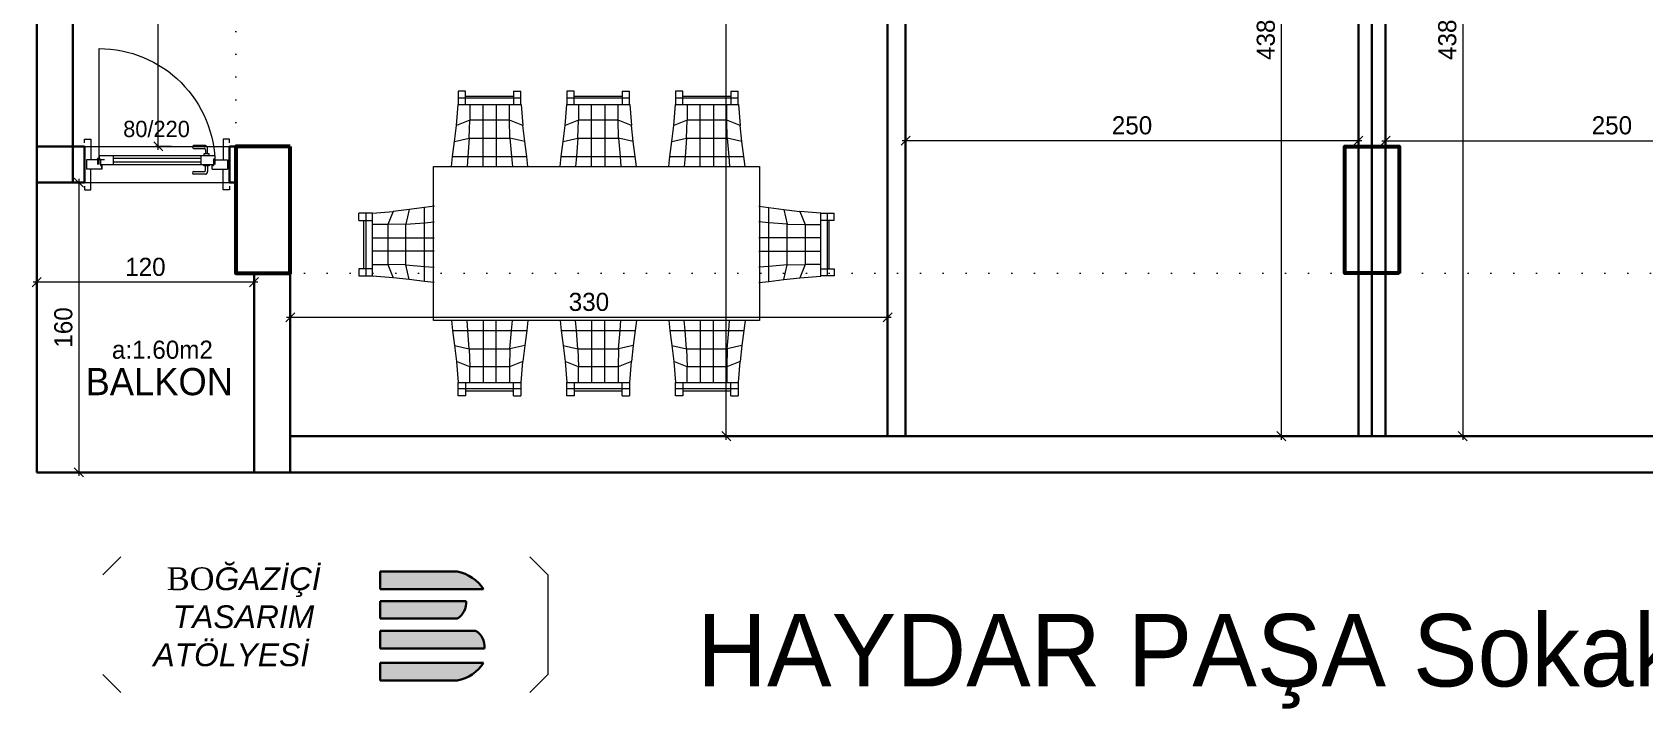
# Model space of a CAD drawing. Header units: centimetres. Extents: x 562865 to 1310255, y -148070 to 32737.
# Drawn here: x 591684 to 592574, y -18268 to -17895 of the extents above; entities that cross this region are included whole.
import ezdxf
from ezdxf.enums import TextEntityAlignment as Align

# ---------------------------------------------------------------- set-up
doc = ezdxf.new("R2010")
doc.units = ezdxf.units.CM
doc.header["$LTSCALE"] = 2.5
doc.linetypes.add('DOT', pattern=[0.25, 0, -0.25])
doc.layers.get('0').update_dxf_attribs({"color": 86})
for name, color, linetype, lineweight in [('_grns-03_Arka', 33, 'Continuous', 0), ('ADAKENARI', 18, 'Continuous', 5), ('DUVAR', 4, 'Continuous', 30), ('duvar-kesim', 7, 'Continuous', 0), ('iç ölçü', 106, 'Continuous', 18), ('kapi', 9, 'Continuous', 0), ('kolon', 1, 'Continuous', 53), ('Z_YOL_ADI', 7, 'Continuous', 0)]:
    doc.layers.add(name, color=color, linetype=linetype, lineweight=lineweight)
for name, color, linetype in [('alan', 7, 'Continuous'), ('kapi-yazi', 7, 'Continuous'), ('mahal', 7, 'Continuous')]:
    doc.layers.add(name, color=color, linetype=linetype)
doc.styles.add('autodim', font='times.ttf')
doc.styles.add('PINAR', font='comic.ttf')
doc.dimstyles.new('TEMİZ ÖLÇÜ', dxfattribs={"dimtxt": 10, "dimasz": 5, "dimexe": 1.8, "dimexo": 0.625, "dimgap": 3, "dimtad": 1, "dimdec": 0, "dimrnd": 0.5, "dimzin": 1, "dimdsep": 46, "dimtxsty": 'PINAR', "dimblk": 'OBLIQUE', "dimcen": 0.9, "dimdle": 2, "dimclrd": 256, "dimclre": 256, "dimclrt": 7, "dimadec": 0, "dimazin": 0, "dimtfac": 1, "dimtdec": 0, "dimtofl": 0, "dimtmove": 2, "dimatfit": 2, "dimfxl": 10, "dimfxlon": 1, "dimlwd": -1, "dimlwe": -1, "dimarcsym": 0})

# ---------------------------------------------------------------- blocks, each defined once
blk = doc.blocks.new('_Oblique')
at = {"color": 0, "linetype": 'ByBlock', "lineweight": -2}
blk.add_line((-0.5, -0.5), (0.5, 0.5), dxfattribs=at)
blk = doc.blocks.new('*D741')
at = {"layer": 'Defpoints', "color": 0}
for p in [(592480.17, -17679.97), (592473.71, -18117.68), (592480.17, -18117.68)]:
    blk.add_point(p, dxfattribs=at)
at = {"layer": 'iç ölçü'}
for p, q in [((592479.55, -17679.97), (592471.91, -17679.97)), ((592473.71, -17677.97), (592473.71, -18119.68)), ((592479.55, -18117.68), (592471.91, -18117.68))]:
    blk.add_line(p, q, dxfattribs=at)
at = {"layer": 'iç ölçü', "linetype": 'ByBlock', "xscale": 5, "yscale": 5, "zscale": 5}
for p, rotation in [((592473.71, -17679.97), 90), ((592473.71, -18117.68), 270)]:
    blk.add_blockref('_Oblique', p, dxfattribs=dict(at, rotation=rotation))
at = {"layer": 'iç ölçü', "color": 7, "insert": (592465.25, -17898.82), "char_height": 10, "attachment_point": 5, "rotation": 90, "style": 'PINAR'}
blk.add_mtext('438', dxfattribs=at)
blk = doc.blocks.new('*D742')
at = {"layer": 'Defpoints', "color": 0}
for p in [(592431.11, -17934.15), (592681.11, -17934.15), (592681.11, -17954.58)]:
    blk.add_point(p, dxfattribs=at)
at = {"layer": 'iç ölçü'}
for p, q in [((592431.11, -17944.58), (592431.11, -17956.38)), ((592681.11, -17944.58), (592681.11, -17956.38)), ((592429.11, -17954.58), (592683.11, -17954.58))]:
    blk.add_line(p, q, dxfattribs=at)
at = {"layer": 'iç ölçü', "linetype": 'ByBlock', "xscale": 5, "yscale": 5, "zscale": 5, "rotation": 180}
blk.add_blockref('_Oblique', (592431.11, -17954.58), dxfattribs=at)
at = {"layer": 'iç ölçü', "linetype": 'ByBlock', "xscale": 5, "yscale": 5, "zscale": 5}
blk.add_blockref('_Oblique', (592681.11, -17954.58), dxfattribs=at)
at = {"layer": 'iç ölçü', "color": 7, "insert": (592556.11, -17946.11), "char_height": 10, "attachment_point": 5, "style": 'PINAR'}
blk.add_mtext('250', dxfattribs=at)
blk = doc.blocks.new('*D716')
at = {"layer": 'Defpoints', "color": 0}
for p in [(592156.11, -18052.02), (591826.28, -18067.98), (592156.11, -18067.98)]:
    blk.add_point(p, dxfattribs=at)
at = {"layer": 'iç ölçü'}
for p, q in [((591824.28, -18052.02), (592158.11, -18052.02)), ((591826.28, -18062.02), (591826.28, -18050.22)), ((592156.11, -18062.02), (592156.11, -18050.22))]:
    blk.add_line(p, q, dxfattribs=at)
at = {"layer": 'iç ölçü', "linetype": 'ByBlock', "xscale": 5, "yscale": 5, "zscale": 5, "rotation": 180}
blk.add_blockref('_Oblique', (591826.28, -18052.02), dxfattribs=at)
at = {"layer": 'iç ölçü', "linetype": 'ByBlock', "xscale": 5, "yscale": 5, "zscale": 5}
blk.add_blockref('_Oblique', (592156.11, -18052.02), dxfattribs=at)
at = {"layer": 'iç ölçü', "color": 7, "insert": (591991.2, -18043.61), "char_height": 10, "attachment_point": 5, "style": 'PINAR'}
blk.add_mtext('330', dxfattribs=at)
blk = doc.blocks.new('*D718')
at = {"layer": 'Defpoints', "color": 0}
for p in [(592067.05, -17569.97), (592068.13, -17569.97), (592066.41, -18117.68)]:
    blk.add_point(p, dxfattribs=at)
at = {"layer": 'iç ölçü'}
for p, q in [((592067.05, -17567.97), (592067.05, -17828.98)), ((592067.51, -17569.97), (592065.25, -17569.97)), ((592067.05, -18119.68), (592067.05, -17858.66)), ((592067.04, -18117.68), (592068.85, -18117.68))]:
    blk.add_line(p, q, dxfattribs=at)
at = {"layer": 'iç ölçü', "linetype": 'ByBlock', "xscale": 5, "yscale": 5, "zscale": 5}
for p, rotation in [((592067.05, -17569.97), 90), ((592067.05, -18117.68), 270)]:
    blk.add_blockref('_Oblique', p, dxfattribs=dict(at, rotation=rotation))
at = {"layer": 'iç ölçü', "color": 7, "insert": (592065.54, -17843.82), "char_height": 10, "attachment_point": 5, "rotation": 90, "style": 'PINAR'}
blk.add_mtext('548', dxfattribs=at)
blk = doc.blocks.new('*D719')
at = {"layer": 'Defpoints', "color": 0}
for p in [(591753.41, -17569.97), (591761.28, -17569.97), (591761.28, -17957.68)]:
    blk.add_point(p, dxfattribs=at)
at = {"layer": 'iç ölçü'}
for p, q in [((591753.41, -17959.68), (591753.41, -17567.97)), ((591760.66, -17569.97), (591751.61, -17569.97)), ((591760.66, -17957.68), (591751.61, -17957.68))]:
    blk.add_line(p, q, dxfattribs=at)
at = {"layer": 'iç ölçü', "linetype": 'ByBlock', "xscale": 5, "yscale": 5, "zscale": 5}
for p, rotation in [((591753.41, -17569.97), 90), ((591753.41, -17957.68), 270)]:
    blk.add_blockref('_Oblique', p, dxfattribs=dict(at, rotation=rotation))
at = {"layer": 'iç ölçü', "color": 7, "insert": (591745.06, -17763.82), "char_height": 10, "attachment_point": 5, "rotation": 90, "style": 'PINAR'}
blk.add_mtext('388', dxfattribs=at)
blk = doc.blocks.new('*D720')
at = {"layer": 'Defpoints', "color": 0}
for p in [(592367.04, -17679.97), (592367.04, -18117.68), (592373.5, -18117.68)]:
    blk.add_point(p, dxfattribs=at)
at = {"layer": 'iç ölçü'}
for p, q in [((592367.67, -17679.97), (592375.3, -17679.97)), ((592373.5, -17677.97), (592373.5, -18119.68)), ((592367.67, -18117.68), (592375.3, -18117.68))]:
    blk.add_line(p, q, dxfattribs=at)
at = {"layer": 'iç ölçü', "linetype": 'ByBlock', "xscale": 5, "yscale": 5, "zscale": 5}
for p, rotation in [((592373.5, -17679.97), 90), ((592373.5, -18117.68), 270)]:
    blk.add_blockref('_Oblique', p, dxfattribs=dict(at, rotation=rotation))
at = {"layer": 'iç ölçü', "color": 7, "insert": (592365.04, -17898.82), "char_height": 10, "attachment_point": 5, "rotation": 90, "style": 'PINAR'}
blk.add_mtext('438', dxfattribs=at)
blk = doc.blocks.new('*D721')
at = {"layer": 'Defpoints', "color": 0}
for p in [(592166.11, -17934.15), (592416.11, -17934.15), (592166.11, -17954.58)]:
    blk.add_point(p, dxfattribs=at)
at = {"layer": 'iç ölçü'}
for p, q in [((592166.11, -17944.58), (592166.11, -17956.38)), ((592416.11, -17944.58), (592416.11, -17956.38)), ((592418.11, -17954.58), (592164.11, -17954.58))]:
    blk.add_line(p, q, dxfattribs=at)
at = {"layer": 'iç ölçü', "linetype": 'ByBlock', "xscale": 5, "yscale": 5, "zscale": 5, "rotation": 180}
blk.add_blockref('_Oblique', (592166.11, -17954.58), dxfattribs=at)
at = {"layer": 'iç ölçü', "linetype": 'ByBlock', "xscale": 5, "yscale": 5, "zscale": 5}
blk.add_blockref('_Oblique', (592416.11, -17954.58), dxfattribs=at)
at = {"layer": 'iç ölçü', "color": 7, "insert": (592291.11, -17946.11), "char_height": 10, "attachment_point": 5, "style": 'PINAR'}
blk.add_mtext('250', dxfattribs=at)
blk = doc.blocks.new('Table-1')
at = {"color": 33}
for p, q in [((-76.91, 74.89), (-76.91, 82.32)), ((-72.9, 82.32), (-76.91, 82.32)), ((-72.9, 82.32), (-72.9, 74.89)), ((-46.34, 74.89), (-46.34, 82.32)), ((-46.34, 82.32), (-42.33, 82.32)), ((-42.33, 82.32), (-42.33, 74.89)), ((-16.89, 74.89), (-16.89, 82.32)), ((-12.88, 82.32), (-16.89, 82.32)), ((-12.88, 82.32), (-12.88, 74.89)), ((13.68, 74.89), (13.68, 82.32)), ((13.68, 82.32), (17.69, 82.32)), ((17.69, 82.32), (17.69, 74.89)), ((43.07, 74.89), (43.07, 82.32)), ((47.08, 82.32), (43.07, 82.32)), ((47.08, 82.32), (47.08, 74.89)), ((73.63, 74.89), (73.63, 82.32)), ((73.63, 82.32), (77.64, 82.32)), ((77.64, 82.32), (77.64, 74.89)), ((-42.26, 74.89), (-77.04, 74.89)), ((-76.91, 78.51), (-42.33, 78.51)), ((-46.34, 79.56), (-72.9, 79.56)), ((17.76, 74.89), (-17.02, 74.89)), ((-16.89, 78.51), (17.69, 78.51)), ((13.68, 79.56), (-12.88, 79.56)), ((77.71, 74.89), (42.93, 74.89)), ((43.07, 78.51), (77.64, 78.51)), ((73.63, 79.56), (47.08, 79.56)), ((-129.96, 16.12), (-122.53, 16.12)), ((-129.96, 12.11), (-129.96, 16.12)), ((-122.53, 12.11), (-129.96, 12.11)), ((-127.2, 12.11), (-127.2, -14.45)), ((-126.14, -18.46), (-126.14, 16.12)), ((-122.53, 16.19), (-122.53, -18.59)), ((125.04, 16.19), (125.04, -18.59)), ((132.47, 16.12), (125.04, 16.12)), ((125.04, 12.11), (132.47, 12.11)), ((128.66, -18.46), (128.66, 16.12)), ((129.71, 12.11), (129.71, -14.45)), ((132.47, 12.11), (132.47, 16.12)), ((-129.96, -14.45), (-122.53, -14.45)), ((-129.96, -14.45), (-129.96, -18.46)), ((132.47, -14.45), (125.04, -14.45)), ((132.47, -14.45), (132.47, -18.46)), ((-122.53, -18.46), (-129.96, -18.46)), ((125.04, -18.46), (132.47, -18.46)), ((-42.26, -78.48), (-77.04, -78.48)), ((-76.91, -78.48), (-76.91, -85.9)), ((-72.9, -85.9), (-72.9, -78.48)), ((-46.34, -78.48), (-46.34, -85.9)), ((-42.33, -85.9), (-42.33, -78.48)), ((17.76, -78.48), (-17.02, -78.48)), ((-16.89, -78.48), (-16.89, -85.9)), ((-12.88, -85.9), (-12.88, -78.48)), ((13.68, -78.48), (13.68, -85.9)), ((17.69, -85.9), (17.69, -78.48)), ((77.71, -78.48), (42.93, -78.48)), ((43.07, -78.48), (43.07, -85.9)), ((47.08, -85.9), (47.08, -78.48)), ((73.63, -78.48), (73.63, -85.9)), ((77.64, -85.9), (77.64, -78.48)), ((-76.91, -82.09), (-42.33, -82.09)), ((-72.9, -85.9), (-76.91, -85.9)), ((-46.34, -83.14), (-72.9, -83.14)), ((-46.34, -85.9), (-42.33, -85.9)), ((-16.89, -82.09), (17.69, -82.09)), ((-12.88, -85.9), (-16.89, -85.9)), ((13.68, -83.14), (-12.88, -83.14)), ((13.68, -85.9), (17.69, -85.9)), ((43.07, -82.09), (77.64, -82.09)), ((47.08, -85.9), (43.07, -85.9)), ((73.63, -83.14), (47.08, -83.14)), ((73.63, -85.9), (77.64, -85.9))]:
    blk.add_line(p, q, dxfattribs=at)
for p, q in [((-77.04, 74.89), (-77.96, 63.39)), ((-70.66, 66.35), (-70.66, 74.89)), ((-63.3, 74.89), (-63.3, 40.71)), ((-56, 40.71), (-56, 74.89)), ((-48.7, 74.89), (-48.7, 66.35)), ((-41.34, 63.39), (-42.26, 74.89)), ((-17.02, 74.89), (-17.94, 63.39)), ((-10.64, 66.35), (-10.64, 74.89)), ((-3.28, 74.89), (-3.28, 40.71)), ((4.02, 40.71), (4.02, 74.89)), ((11.31, 74.89), (11.31, 66.35)), ((18.68, 63.39), (17.76, 74.89)), ((42.93, 74.89), (42.01, 63.39)), ((49.31, 66.35), (49.31, 74.89)), ((56.67, 74.89), (56.67, 40.71)), ((63.97, 40.71), (63.97, 74.89)), ((71.27, 74.89), (71.27, 66.35)), ((78.63, 63.39), (77.71, 74.89)), ((-79.01, 54.51), (-77.96, 63.39)), ((-77.96, 63.39), (-70.66, 66.35)), ((-70.86, 56.35), (-70.66, 66.35)), ((-70.66, 66.35), (-48.7, 66.35)), ((-48.44, 56.35), (-48.7, 66.35)), ((-48.7, 66.35), (-41.34, 63.39)), ((-40.29, 54.51), (-41.34, 63.39)), ((-18.99, 54.51), (-17.94, 63.39)), ((-17.94, 63.39), (-10.64, 66.35)), ((-10.84, 56.35), (-10.64, 66.35)), ((-10.64, 66.35), (11.31, 66.35)), ((11.58, 56.35), (11.31, 66.35)), ((11.31, 66.35), (18.68, 63.39)), ((19.73, 54.51), (18.68, 63.39)), ((40.96, 54.51), (42.01, 63.39)), ((42.01, 63.39), (49.31, 66.35)), ((49.11, 56.35), (49.31, 66.35)), ((49.31, 66.35), (71.27, 66.35)), ((71.53, 56.35), (71.27, 66.35)), ((71.27, 66.35), (78.63, 63.39)), ((79.68, 54.51), (78.63, 63.39)), ((-80.13, 46.16), (-79.01, 54.51)), ((-79.01, 54.51), (-70.86, 56.35)), ((-70.86, 56.35), (-71.71, 46.16)), ((-48.44, 56.35), (-70.86, 56.35)), ((-48.44, 56.35), (-47.59, 46.16)), ((-40.29, 54.51), (-48.44, 56.35)), ((-39.24, 46.16), (-40.29, 54.51)), ((-20.11, 46.16), (-18.99, 54.51)), ((-18.99, 54.51), (-10.84, 56.35)), ((-10.84, 56.35), (-11.69, 46.16)), ((11.58, 56.35), (-10.84, 56.35)), ((19.73, 54.51), (11.58, 56.35)), ((11.58, 56.35), (12.43, 46.16)), ((20.78, 46.16), (19.73, 54.51)), ((39.85, 46.16), (40.96, 54.51)), ((40.96, 54.51), (49.11, 56.35)), ((49.11, 56.35), (48.26, 46.16)), ((71.53, 56.35), (49.11, 56.35)), ((79.68, 54.51), (71.53, 56.35)), ((71.53, 56.35), (72.39, 46.16)), ((80.73, 46.16), (79.68, 54.51)), ((-80.79, 40.64), (-80.13, 46.16)), ((-39.24, 46.16), (-80.13, 46.16)), ((-71.71, 46.16), (-72.24, 40.71)), ((-47.59, 46.16), (-47.19, 40.71)), ((-38.65, 40.71), (-39.24, 46.16)), ((-20.77, 40.64), (-20.11, 46.16)), ((20.78, 46.16), (-20.11, 46.16)), ((-11.69, 46.16), (-12.22, 40.71)), ((12.43, 46.16), (12.83, 40.71)), ((21.37, 40.71), (20.78, 46.16)), ((39.19, 40.64), (39.85, 46.16)), ((80.73, 46.16), (39.85, 46.16)), ((48.26, 46.16), (47.73, 40.71)), ((72.39, 46.16), (72.78, 40.71)), ((81.33, 40.71), (80.73, 46.16)), ((-88.74, 40.71), (91.25, 40.71)), ((-88.74, -44.29), (-88.74, 40.71)), ((91.25, 40.71), (91.25, -44.29)), ((-102.15, 18.16), (-111.02, 17.11)), ((-102.15, 18.16), (-103.99, 10.01)), ((-93.8, 19.21), (-102.15, 18.16)), ((-88.35, 19.8), (-93.8, 19.21)), ((-93.8, 19.21), (-93.8, -21.68)), ((90.86, 19.8), (96.31, 19.21)), ((96.31, 19.21), (96.31, -21.68)), ((96.31, 19.21), (104.66, 18.16)), ((104.66, 18.16), (113.54, 17.11)), ((104.66, 18.16), (106.5, 10.01)), ((-111.02, 17.11), (-122.53, 16.19)), ((-122.53, 9.74), (-113.98, 9.74)), ((-113.98, 9.74), (-111.02, 17.11)), ((-103.99, 10.01), (-113.98, 9.74)), ((-113.98, -12.21), (-113.98, 9.74)), ((-103.99, 10.01), (-93.8, 10.86)), ((-103.99, 10.01), (-103.99, -12.41)), ((-93.8, 10.86), (-88.35, 11.26)), ((96.31, 10.86), (90.86, 11.26)), ((106.5, 10.01), (96.31, 10.86)), ((106.5, 10.01), (106.5, -12.41)), ((106.5, 10.01), (116.5, 9.74)), ((116.5, 9.74), (113.54, 17.11)), ((113.54, 17.11), (125.04, 16.19)), ((116.5, -12.21), (116.5, 9.74)), ((125.04, 9.74), (116.5, 9.74)), ((-88.35, 2.45), (-122.53, 2.45)), ((90.86, 2.45), (125.04, 2.45)), ((-122.53, -4.85), (-88.35, -4.85)), ((125.04, -4.85), (90.86, -4.85)), ((-113.98, -12.21), (-122.53, -12.21)), ((-103.99, -12.41), (-113.98, -12.21)), ((-111.02, -19.51), (-113.98, -12.21)), ((-102.15, -20.56), (-103.99, -12.41)), ((-103.99, -12.41), (-93.8, -13.26)), ((-93.8, -13.26), (-88.35, -13.79)), ((96.31, -13.26), (90.86, -13.79)), ((106.5, -12.41), (96.31, -13.26)), ((104.66, -20.56), (106.5, -12.41)), ((106.5, -12.41), (116.5, -12.21)), ((113.54, -19.51), (116.5, -12.21)), ((116.5, -12.21), (125.04, -12.21)), ((-122.53, -18.59), (-111.02, -19.51)), ((-102.15, -20.56), (-111.02, -19.51)), ((-93.8, -21.68), (-102.15, -20.56)), ((-88.28, -22.34), (-93.8, -21.68)), ((90.79, -22.34), (96.31, -21.68)), ((96.31, -21.68), (104.66, -20.56)), ((104.66, -20.56), (113.54, -19.51)), ((125.04, -18.59), (113.54, -19.51)), ((91.25, -44.29), (-88.74, -44.29)), ((-80.79, -44.23), (-80.13, -49.75)), ((-71.71, -49.75), (-72.24, -44.29)), ((-63.3, -78.48), (-63.3, -44.29)), ((-56, -44.29), (-56, -78.48)), ((-47.59, -49.75), (-47.19, -44.29)), ((-38.65, -44.29), (-39.24, -49.75)), ((-20.77, -44.23), (-20.11, -49.75)), ((-11.69, -49.75), (-12.22, -44.29)), ((-3.28, -78.48), (-3.28, -44.29)), ((4.02, -44.29), (4.02, -78.48)), ((12.43, -49.75), (12.83, -44.29)), ((21.37, -44.29), (20.78, -49.75)), ((39.19, -44.23), (39.85, -49.75)), ((48.26, -49.75), (47.73, -44.29)), ((56.67, -78.48), (56.67, -44.29)), ((63.97, -44.29), (63.97, -78.48)), ((72.39, -49.75), (72.78, -44.29)), ((81.33, -44.29), (80.73, -49.75)), ((-39.24, -49.75), (-80.13, -49.75)), ((-80.13, -49.75), (-79.01, -58.1)), ((-70.86, -59.94), (-71.71, -49.75)), ((-48.44, -59.94), (-47.59, -49.75)), ((-39.24, -49.75), (-40.29, -58.1)), ((20.78, -49.75), (-20.11, -49.75)), ((-20.11, -49.75), (-18.99, -58.1)), ((-10.84, -59.94), (-11.69, -49.75)), ((11.58, -59.94), (12.43, -49.75)), ((20.78, -49.75), (19.73, -58.1)), ((80.73, -49.75), (39.85, -49.75)), ((39.85, -49.75), (40.96, -58.1)), ((49.11, -59.94), (48.26, -49.75)), ((71.53, -59.94), (72.39, -49.75)), ((80.73, -49.75), (79.68, -58.1)), ((-79.01, -58.1), (-77.96, -66.97)), ((-79.01, -58.1), (-70.86, -59.94)), ((-48.44, -59.94), (-70.86, -59.94)), ((-70.86, -59.94), (-70.66, -69.93)), ((-48.44, -59.94), (-48.7, -69.93)), ((-40.29, -58.1), (-48.44, -59.94)), ((-40.29, -58.1), (-41.34, -66.97)), ((-18.99, -58.1), (-10.84, -59.94)), ((-18.99, -58.1), (-17.94, -66.97)), ((-10.84, -59.94), (-10.64, -69.93)), ((11.58, -59.94), (-10.84, -59.94)), ((11.58, -59.94), (11.31, -69.93)), ((19.73, -58.1), (11.58, -59.94)), ((19.73, -58.1), (18.68, -66.97)), ((40.96, -58.1), (42.01, -66.97)), ((40.96, -58.1), (49.11, -59.94)), ((49.11, -59.94), (49.31, -69.93)), ((71.53, -59.94), (49.11, -59.94)), ((71.53, -59.94), (71.27, -69.93)), ((79.68, -58.1), (71.53, -59.94)), ((79.68, -58.1), (78.63, -66.97)), ((-77.04, -78.48), (-77.96, -66.97)), ((-77.96, -66.97), (-70.66, -69.93)), ((-70.66, -69.93), (-48.7, -69.93)), ((-70.66, -69.93), (-70.66, -78.48)), ((-48.7, -69.93), (-41.34, -66.97)), ((-48.7, -78.48), (-48.7, -69.93)), ((-41.34, -66.97), (-42.26, -78.48)), ((-17.94, -66.97), (-10.64, -69.93)), ((-17.02, -78.48), (-17.94, -66.97)), ((-10.64, -69.93), (11.31, -69.93)), ((-10.64, -69.93), (-10.64, -78.48)), ((11.31, -69.93), (18.68, -66.97)), ((11.31, -78.48), (11.31, -69.93)), ((18.68, -66.97), (17.76, -78.48)), ((42.01, -66.97), (49.31, -69.93)), ((42.93, -78.48), (42.01, -66.97)), ((49.31, -69.93), (71.27, -69.93)), ((49.31, -69.93), (49.31, -78.48)), ((71.27, -69.93), (78.63, -66.97)), ((71.27, -78.48), (71.27, -69.93)), ((78.63, -66.97), (77.71, -78.48))]:
    blk.add_line(p, q)
blk = doc.blocks.new('fm-door1')
at = {"linetype": 'Continuous'}
for p, q in [((0, 25), (0, -25)), ((100, 25), (0, 25)), ((79.7, 31.8), (79.7, -0.3)), ((84, 27.6), (127.8, 27.6)), ((90, 50), (910, 50)), ((90, 50), (90, 30)), ((100, 30), (90, 30)), ((100, 30), (100, -5)), ((100, 30), (100, -5)), ((100, 0), (900, 0)), ((190, 50), (190, 0)), ((810, 50), (810, 0)), ((910, 30), (900, 30)), ((900, 30), (900, -5)), ((900, 25), (1000, 25)), ((910, 50), (910, 30)), ((1000, 25), (1000, -25)), ((110, -25), (0, -25)), ((100, -5), (110, -5)), ((110, -5), (100, -5)), ((110, -5), (110, -25)), ((110, -25), (110, -5)), ((890, -25), (890, -5)), ((890, -5), (900, -5)), ((890, -25), (1000, -25))]:
    blk.add_line(p, q, dxfattribs=at)
at = {"color": 8, "linetype": 'Continuous'}
for p, q in [((190, 35), (810, 35)), ((190, 15), (810, 15))]:
    blk.add_line(p, q, dxfattribs=at)
at = {"linetype": 'Continuous'}
for points in [[(857.6, 58.1), (857.6, 88.9, 0.414214), (842.4, 104.1), (758.6, 104.1, 1), (758.6, 88.9), (834.8, 88.9, -0.414214), (842.4, 81.3), (842.4, 58.1)], [(857.6, -8.1), (857.6, -38.9, -0.414214), (842.4, -54.1), (758.6, -54.1, -1), (758.6, -38.9), (834.8, -38.9, 0.414214), (842.4, -31.3), (842.4, -8.1)]]:
    blk.add_lwpolyline(points, format="xyb", dxfattribs=at)
for points in [[(869, 50), (869, 58.1), (831, 58.1), (831, 50)], [(869, 0), (869, -8.1), (831, -8.1), (831, 0)]]:
    blk.add_lwpolyline(points, dxfattribs=at)
blk.add_circle((84, 31.8), 4.26, dxfattribs=at)
blk = doc.blocks.new('*D732')
at = {"layer": 'Defpoints', "color": 0}
for p in [(591686.28, -18032.66), (591686.28, -18044.97), (591806.28, -18044.97)]:
    blk.add_point(p, dxfattribs=at)
at = {"layer": 'iç ölçü'}
for p, q in [((591686.28, -18042.66), (591686.28, -18030.86)), ((591806.28, -18042.66), (591806.28, -18030.86)), ((591808.28, -18032.66), (591684.28, -18032.66))]:
    blk.add_line(p, q, dxfattribs=at)
at = {"layer": 'iç ölçü', "linetype": 'ByBlock', "xscale": 5, "yscale": 5, "zscale": 5, "rotation": 180}
blk.add_blockref('_Oblique', (591686.28, -18032.66), dxfattribs=at)
at = {"layer": 'iç ölçü', "linetype": 'ByBlock', "xscale": 5, "yscale": 5, "zscale": 5}
blk.add_blockref('_Oblique', (591806.28, -18032.66), dxfattribs=at)
at = {"layer": 'iç ölçü', "color": 7, "insert": (591746.28, -18024.26), "char_height": 10, "attachment_point": 5, "style": 'PINAR'}
blk.add_mtext('120', dxfattribs=at)
blk = doc.blocks.new('*D733')
at = {"layer": 'Defpoints', "color": 0}
for p in [(591701.85, -17977.68), (591701.85, -18137.68), (591709.5, -18137.68)]:
    blk.add_point(p, dxfattribs=at)
at = {"layer": 'iç ölçü'}
for p, q in [((591702.48, -17977.68), (591711.3, -17977.68)), ((591709.5, -17975.68), (591709.5, -18139.68)), ((591702.48, -18137.68), (591711.3, -18137.68))]:
    blk.add_line(p, q, dxfattribs=at)
at = {"layer": 'iç ölçü', "linetype": 'ByBlock', "xscale": 5, "yscale": 5, "zscale": 5}
for p, rotation in [((591709.5, -17977.68), 90), ((591709.5, -18137.68), 270)]:
    blk.add_blockref('_Oblique', p, dxfattribs=dict(at, rotation=rotation))
at = {"layer": 'iç ölçü', "color": 7, "insert": (591700.99, -18057.68), "char_height": 10, "attachment_point": 5, "rotation": 90, "style": 'PINAR'}
blk.add_mtext('160', dxfattribs=at)
blk = doc.blocks.new('A$C1BDB261E')
at = {"layer": 'DUVAR'}
h = blk.add_hatch(color=41, dxfattribs=at)
h.dxf.hatch_style = 1
h.paths.add_polyline_path([(195.7, 57.09), (210.23, 57.09, 0.202686), (195.7, 66.77), (153.11, 66.77), (153.11, 57.09)])
h.paths.add_polyline_path([(153.11, 50.55), (153.11, 40.87), (195.7, 40.87, 0.299894), (200.54, 50.55), (195.7, 50.55)])
h.paths.add_polyline_path([(210.69, 24.43, 0.299894), (205.85, 34.12), (201, 34.12), (153.11, 34.12), (153.11, 24.43)])
h.paths.add_polyline_path([(195.7, 6.71, 0.202686), (210.23, 16.39), (195.7, 16.39), (153.11, 16.39), (153.11, 6.71)])
at = {"layer": '_grns-03_Arka'}
for p, q in [((0, 65), (10, 75)), ((245.71, 65), (235.71, 75)), ((245.71, 65), (245.71, 10)), ((10, 0), (0, 10)), ((235.71, 0), (245.71, 10))]:
    blk.add_line(p, q, dxfattribs=at)
at = {"layer": 'DUVAR', "color": 41}
for p, q in [((153.11, 66.77), (153.11, 57.09)), ((153.11, 66.77), (195.7, 66.77)), ((153.11, 57.09), (195.7, 57.09)), ((195.7, 57.09), (210.23, 57.09)), ((153.11, 40.87), (153.11, 50.55)), ((153.11, 50.55), (195.7, 50.55)), ((195.7, 50.55), (200.54, 50.55)), ((153.11, 40.87), (195.7, 40.87)), ((153.11, 24.43), (153.11, 34.12)), ((153.11, 34.12), (201, 34.12)), ((201, 34.12), (205.85, 34.12)), ((153.11, 24.43), (210.69, 24.43)), ((153.11, 6.71), (153.11, 16.39)), ((153.11, 16.39), (195.7, 16.39)), ((195.7, 16.39), (210.23, 16.39)), ((153.11, 6.71), (195.7, 6.71))]:
    blk.add_line(p, q, dxfattribs=at)
for centre, radius, start, end in [((191.51, 44.75), 22.42, 33.39431, 79.22555), ((190.78, 49.39), 9.84, 300.04758, 6.82232), ((200.92, 25.6), 9.84, 353.17768, 59.95242), ((191.51, 28.73), 22.42, 280.77445, 326.60569)]:
    blk.add_arc(centre, radius, start, end, dxfattribs=at)
at = {"insert": (22.77, 69.15), "char_height": 12.5894, "width": 119.5485, "attachment_point": 1, "style": 'autodim'}
blk.add_mtext('\\pi12.452;BO{\\fArial|b0|i1|c162|p34;ĞAZİÇİ \\P\\pi15.789;TASARIM \\P\\pi5.1217;ATÖLYESİ}', dxfattribs=at)

msp = doc.modelspace()

# ---------------------------------------------------------------- linework, layer by layer
at = {"layer": 'ADAKENARI', "color": 2, "linetype": 'DOT', "ltscale": 20}
msp.add_lwpolyline([(593050.93, -18027.68), (593050.93, -17049.97), (591796.28, -17049.97), (591796.28, -18027.68)], close=True, dxfattribs=at)
at = {"layer": 'DUVAR'}
for p, q in [((592416.11, -17219.97), (592416.11, -18117.68)), ((592416.11, -17219.97), (592416.11, -18117.68)), ((592416.11, -17219.97), (592416.11, -18117.68)), ((592416.11, -17219.97), (592416.11, -18117.68)), ((592423.61, -17219.97), (592423.61, -18117.68)), ((592423.61, -17219.97), (592423.61, -18117.68)), ((592423.61, -17219.97), (592423.61, -18117.68)), ((592423.61, -17219.97), (592423.61, -18117.68)), ((592431.11, -17219.97), (592431.11, -18117.68)), ((592431.11, -17219.97), (592431.11, -18117.68)), ((592431.11, -17219.97), (592431.11, -18117.68)), ((592431.11, -17219.97), (592431.11, -18117.68)), ((591686.28, -17290.14), (591686.28, -18137.68)), ((591706.28, -17290.14), (591706.28, -17977.68)), ((592156.11, -17679.97), (592156.11, -18117.68)), ((592166.11, -17679.97), (592166.11, -18117.68)), ((591712.68, -17957.68), (591686.28, -17957.68)), ((591712.68, -17977.68), (591712.68, -17957.68)), ((591796.28, -17957.68), (591792.68, -17957.68)), ((591792.68, -17977.68), (591792.68, -17957.68)), ((591712.68, -17977.68), (591686.28, -17977.68)), ((591796.28, -17977.68), (591792.68, -17977.68)), ((591806.28, -18027.68), (591806.28, -18137.68)), ((591826.28, -18027.68), (591826.28, -18137.68)), ((593040.93, -18117.68), (591826.28, -18117.68)), ((593160.93, -18137.68), (591686.28, -18137.68))]:
    msp.add_line(p, q, dxfattribs=at)
at = {"layer": 'duvar-kesim'}
for p, q in [((591712.68, -17957.68), (591792.68, -17957.68)), ((591712.68, -17977.68), (591792.68, -17977.68))]:
    msp.add_line(p, q, dxfattribs=at)
at = {"layer": 'iç ölçü'}
msp.add_lwpolyline([(591686.28, -18137.68), (593160.93, -18137.68), (593160.93, -16939.97), (592728.61, -16939.97), (592728.61, -16259.97), (593160.93, -16259.97), (593160.93, -15062.25), (591686.28, -15062.25), (591686.28, -16259.97), (592118.61, -16259.97), (592118.61, -16939.97), (591686.28, -16939.97)], close=True, dxfattribs=at)
at = {"layer": 'kapi'}
msp.add_lwpolyline([(591720.68, -17967.68), (591720.68, -17903.68, -0.414214), (591784.68, -17967.68, -0.414214)], format="xyb", dxfattribs=at)
for points in [[(591712.68, -17955.68), (591712.68, -17953.68), (591716.18, -17953.68), (591716.18, -17965.18)], [(591792.68, -17955.68), (591792.68, -17953.68), (591789.18, -17953.68), (591789.18, -17965.18)], [(591712.68, -17979.68), (591712.68, -17981.68), (591716.18, -17981.68), (591716.18, -17970.18)], [(591792.68, -17979.68), (591792.68, -17981.68), (591789.18, -17981.68), (591789.18, -17970.18)]]:
    msp.add_lwpolyline(points, dxfattribs=at)
at = {"layer": 'kolon'}
for points in [[(591826.28, -17957.68), (591796.28, -17957.68), (591796.28, -18027.68), (591826.28, -18027.68)], [(592438.61, -18027.68), (592408.61, -18027.68), (592408.61, -17957.68), (592438.61, -17957.68)]]:
    msp.add_lwpolyline(points, close=True, dxfattribs=at)

# ---------------------------------------------------------------- block references
at = {"layer": 'iç ölçü', "rotation": 180}
msp.add_blockref('Table-1', (591996.68, -18013.11), dxfattribs=at)
at = {"layer": 'iç ölçü'}
msp.add_blockref('A$C1BDB261E', (591722.79, -18259.28), dxfattribs=at)
at = {"layer": 'kapi', "xscale": 0.0779999999795109, "yscale": 0.09999999999854481, "zscale": 0.07800000000000001}
msp.add_blockref('fm-door1', (591713.68, -17967.68), dxfattribs=at)

# ---------------------------------------------------------------- texts
at = {"layer": 'alan', "style": 'PINAR'}
msp.add_text('a:1.60m2', height=10, dxfattribs=at).set_placement((591755.65, -18074.95), align=Align.CENTER)
at = {"layer": 'kapi-yazi', "style": 'PINAR'}
msp.add_text('80/220', height=9, rotation=0, dxfattribs=at).set_placement((591752.4, -17948.05), align=Align.MIDDLE_CENTER)
at = {"layer": 'mahal', "style": 'PINAR'}
msp.add_text('BALKON', height=15, dxfattribs=at).set_placement((591753.92, -18095.07), align=Align.CENTER)
at = {"layer": 'Z_YOL_ADI', "style": 'PINAR'}
msp.add_text('HAYDAR PAŞA Sokak', height=40, dxfattribs=at).set_placement((592050.92, -18255.88))

# ---------------------------------------------------------------- dimensions: what is measured, and where the dimension line sits
at = {"layer": 'iç ölçü'}
for base, p1, p2, angle, picture, middle in [((591753.41, -17569.97), (591761.28, -17957.68), (591761.28, -17569.97), 270, '*D719', (591745.06, -17763.82)), ((592373.5, -18117.68), (592367.04, -17679.97), (592367.04, -18117.68), 270, '*D720', (592365.04, -17898.82)), ((592473.71, -18117.68), (592480.17, -17679.97), (592480.17, -18117.68), 270, '*D741', (592465.25, -17898.82)), ((591709.5, -18137.68), (591701.85, -17977.68), (591701.85, -18137.68), 270, '*D733', (591700.99, -18057.68)), ((591686.28, -18032.66), (591806.28, -18044.97), (591686.28, -18044.97), 180, '*D732', (591746.28, -18024.26)), ((592156.11, -18052.02), (591826.28, -18067.98), (592156.11, -18067.98), 180, '*D716', (591991.2, -18043.61))]:
    dim = msp.add_linear_dim(base=base, p1=p1, p2=p2, angle=angle, dimstyle='TEMİZ ÖLÇÜ', override={"dimarcsym": 1}, dxfattribs=at)
    dim.commit()
    dim.dimension.update_dxf_attribs({"geometry": picture, "text_midpoint": middle})
dim = msp.add_linear_dim(base=(592067.05, -17569.97), p1=(592066.41, -18117.68), p2=(592068.13, -17569.97), angle=270, dimstyle='TEMİZ ÖLÇÜ', override={"dimarcsym": 1}, dxfattribs=at)
dim.commit()
dim.dimension.update_dxf_attribs({"geometry": '*D718', "text_midpoint": (592065.54, -17843.82), "dimtype": 160})
dim = msp.add_linear_dim(base=(592166.11, -17954.58), p1=(592416.11, -17934.15), p2=(592166.11, -17934.15), angle=180, text='250', dimstyle='TEMİZ ÖLÇÜ', override={"dimarcsym": 1}, dxfattribs=at)
dim.commit()
dim.dimension.update_dxf_attribs({"geometry": '*D721', "text_midpoint": (592291.11, -17946.11)})
dim = msp.add_linear_dim(base=(592681.11, -17954.58), p1=(592431.11, -17934.15), p2=(592681.11, -17934.15), text='250', dimstyle='TEMİZ ÖLÇÜ', override={"dimarcsym": 1}, dxfattribs=at)
dim.commit()
dim.dimension.update_dxf_attribs({"geometry": '*D742', "text_midpoint": (592556.11, -17946.11)})

doc.saveas('drawing.dxf')
